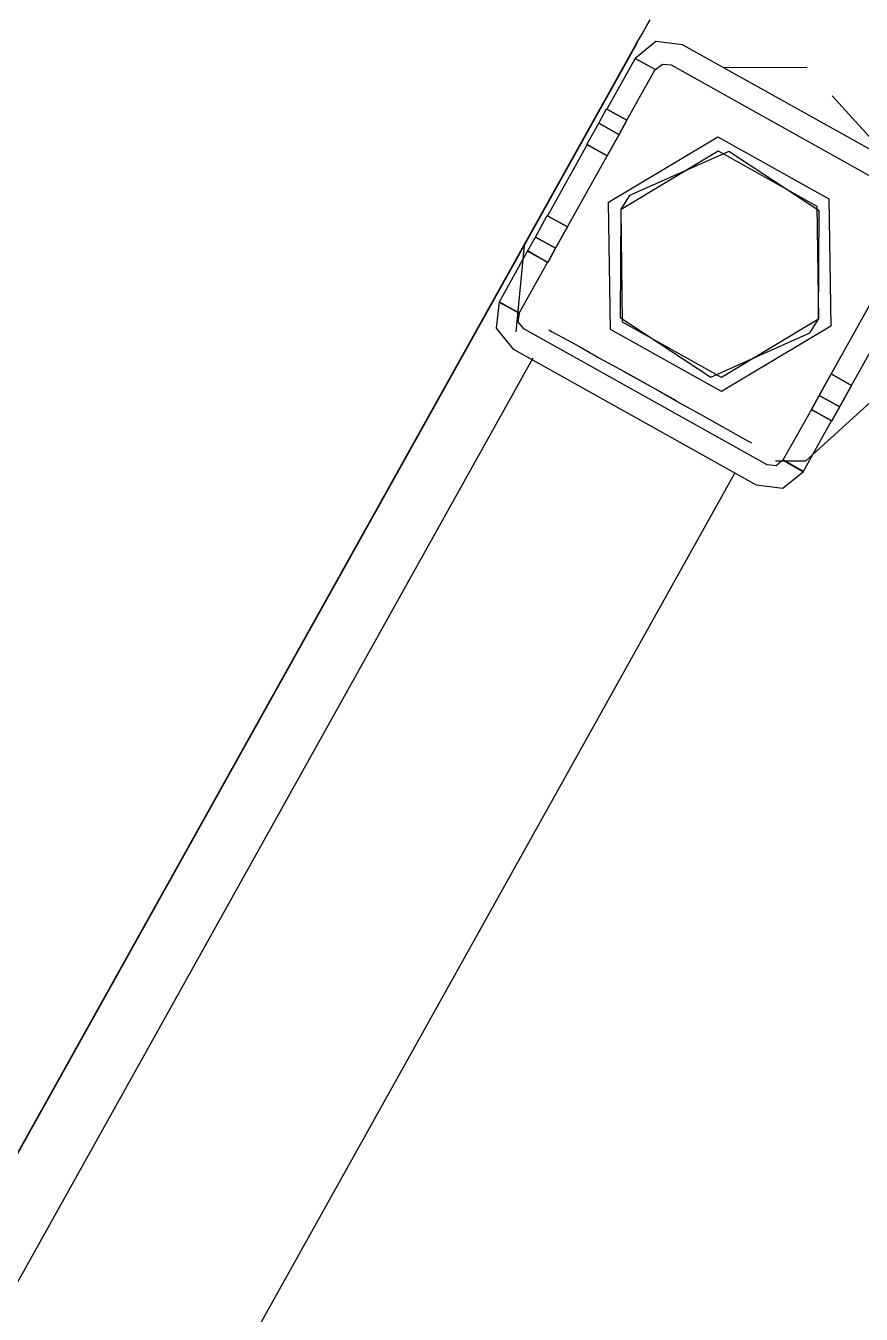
# Model space of a CAD drawing. Header units: metres. Extents: x 2.3 to 42.8, y 0.9 to 31.9.
# Drawn here: x 23.83227 to 23.8606, y 15.09806 to 15.14174 of the extents above; entities that cross this region are included whole.
import ezdxf

# ---------------------------------------------------------------- set-up
doc = ezdxf.new("R2010")
doc.units = ezdxf.units.M
doc.layers.add('PARETI_STRUTTURE', color=7, linetype='Continuous')

msp = doc.modelspace()

# ---------------------------------------------------------------- linework, layer by layer
at = {"layer": 'PARETI_STRUTTURE'}
for points in [[(23.759395, 14.973419), (23.759492, 14.973585), (23.759617, 14.973794), (23.759756, 14.974044), (23.759895, 14.974308), (23.760048, 14.974585), (23.760187, 14.974835), (23.760312, 14.975044), (23.760395, 14.97521), (23.760451, 14.975308), (23.760478, 14.975349), (23.760492, 14.975363), (23.76052, 14.975433), (23.76059, 14.975544), (23.760673, 14.975697), (23.760756, 14.975849), (23.760853, 14.97603), (23.852992, 15.141169), (23.853159, 15.141447), (23.853312, 15.141724), (23.853437, 15.141947)], [(23.852966, 15.141111), (23.760855, 14.976013)], [(23.852616, 15.140484), (23.7612, 14.976637)], [(23.858758, 15.140315), (23.855911, 15.140329)], [(23.861656, 15.137122), (23.859615, 15.139372)], [(23.851296, 15.137713), (23.851699, 15.138436), (23.851963, 15.138922)], [(23.851296, 15.137713), (23.851699, 15.138436), (23.851963, 15.138922)], [(23.851296, 15.137713), (23.851699, 15.138436), (23.851963, 15.138922)], [(23.851296, 15.137713), (23.851699, 15.138436), (23.851963, 15.138922)], [(23.851296, 15.137713), (23.851699, 15.138436), (23.851963, 15.138922)], [(23.851296, 15.137713), (23.851699, 15.138436), (23.851963, 15.138922)], [(23.851296, 15.137713), (23.851699, 15.138436), (23.851963, 15.138922)], [(23.851296, 15.137713), (23.851699, 15.138436), (23.851963, 15.138922)], [(23.851296, 15.137713), (23.851699, 15.138436), (23.851963, 15.138922)], [(23.851296, 15.137713), (23.851699, 15.138436), (23.851963, 15.138922)], [(23.851296, 15.137713), (23.851699, 15.138436), (23.851963, 15.138922)], [(23.851296, 15.137713), (23.851699, 15.138436), (23.851963, 15.138922)], [(23.851296, 15.137713), (23.851699, 15.138436), (23.851963, 15.138922)], [(23.851296, 15.137713), (23.851699, 15.138436), (23.851963, 15.138922)], [(23.851296, 15.137713), (23.851699, 15.138436), (23.851963, 15.138922)], [(23.851296, 15.137713), (23.851699, 15.138436), (23.851963, 15.138922)], [(23.851296, 15.137713), (23.851699, 15.138436), (23.851963, 15.138922)], [(23.851296, 15.137713), (23.851699, 15.138436), (23.851963, 15.138922)], [(23.851296, 15.137713), (23.851699, 15.138436), (23.851963, 15.138922)], [(23.851296, 15.137713), (23.851699, 15.138436), (23.851963, 15.138922)], [(23.851296, 15.137713), (23.851699, 15.138436), (23.851963, 15.138922)], [(23.851296, 15.137713), (23.851699, 15.138436), (23.851963, 15.138922)], [(23.851296, 15.137713), (23.851699, 15.138436), (23.851963, 15.138922)], [(23.851296, 15.137713), (23.851699, 15.138436), (23.851963, 15.138922)], [(23.851296, 15.137713), (23.851699, 15.138436), (23.851963, 15.138922)], [(23.851296, 15.137713), (23.851699, 15.138436), (23.851963, 15.138922)], [(23.851296, 15.137713), (23.851699, 15.138436), (23.851963, 15.138922)], [(23.851296, 15.137713), (23.851699, 15.138436), (23.851963, 15.138922)], [(23.851296, 15.137713), (23.851699, 15.138436), (23.851963, 15.138922)], [(23.851296, 15.137713), (23.851699, 15.138436), (23.851963, 15.138922)], [(23.851296, 15.137713), (23.851699, 15.138436), (23.851963, 15.138922)], [(23.851296, 15.137713), (23.851699, 15.138436), (23.851963, 15.138922)], [(23.851296, 15.137713), (23.851699, 15.138436), (23.851963, 15.138922)], [(23.851296, 15.137713), (23.851699, 15.138436), (23.851963, 15.138922)], [(23.851296, 15.137713), (23.851699, 15.138436), (23.851963, 15.138922)], [(23.851296, 15.137713), (23.851699, 15.138436), (23.851963, 15.138922)], [(23.851296, 15.137713), (23.851699, 15.138436), (23.851963, 15.138922)], [(23.851296, 15.137713), (23.851699, 15.138436), (23.851963, 15.138922)], [(23.851296, 15.137713), (23.851699, 15.138436), (23.851963, 15.138922)], [(23.851296, 15.137713), (23.851699, 15.138436), (23.851963, 15.138922)], [(23.851296, 15.137713), (23.851699, 15.138436), (23.851963, 15.138922)], [(23.851296, 15.137713), (23.851699, 15.138436), (23.851963, 15.138922)], [(23.851296, 15.137713), (23.851699, 15.138436), (23.851963, 15.138922)], [(23.851296, 15.137713), (23.851699, 15.138436), (23.851963, 15.138922)], [(23.851296, 15.137713), (23.851699, 15.138436), (23.851963, 15.138922)], [(23.851296, 15.137713), (23.851699, 15.138436), (23.851963, 15.138922)], [(23.851296, 15.137713), (23.851699, 15.138436), (23.851963, 15.138922)], [(23.851296, 15.137713), (23.851699, 15.138436), (23.851963, 15.138922)], [(23.851296, 15.137713), (23.851699, 15.138436), (23.851963, 15.138922)], [(23.851296, 15.137713), (23.851699, 15.138436), (23.851963, 15.138922)], [(23.851296, 15.137713), (23.851699, 15.138436), (23.851963, 15.138922)], [(23.851296, 15.137713), (23.851699, 15.138436), (23.851963, 15.138922)], [(23.851296, 15.137713), (23.851699, 15.138436), (23.851963, 15.138922)], [(23.851296, 15.137713), (23.851699, 15.138436), (23.851963, 15.138922)], [(23.851967, 15.138917), (23.852648, 15.138542)], [(23.851967, 15.138917), (23.852648, 15.138542)], [(23.851967, 15.138917), (23.852648, 15.138542)], [(23.851967, 15.138917), (23.852648, 15.138542)], [(23.851967, 15.138917), (23.852648, 15.138542)], [(23.851967, 15.138917), (23.852648, 15.138542)], [(23.851967, 15.138917), (23.852648, 15.138542)], [(23.851967, 15.138917), (23.852648, 15.138542)], [(23.851967, 15.138917), (23.852648, 15.138542)], [(23.851967, 15.138917), (23.852648, 15.138542)], [(23.851967, 15.138917), (23.852648, 15.138542)], [(23.851967, 15.138917), (23.852648, 15.138542)], [(23.851967, 15.138917), (23.852648, 15.138542)], [(23.851967, 15.138917), (23.852648, 15.138542)], [(23.851967, 15.138917), (23.852648, 15.138542)], [(23.851967, 15.138917), (23.852648, 15.138542)], [(23.851967, 15.138917), (23.852648, 15.138542)], [(23.851967, 15.138917), (23.852648, 15.138542)], [(23.851967, 15.138917), (23.852648, 15.138542)], [(23.851967, 15.138917), (23.852648, 15.138542)], [(23.851967, 15.138917), (23.852648, 15.138542)], [(23.851967, 15.138917), (23.852648, 15.138542)], [(23.851967, 15.138917), (23.852648, 15.138542)], [(23.851967, 15.138917), (23.852648, 15.138542)], [(23.851967, 15.138917), (23.852648, 15.138542)], [(23.851967, 15.138917), (23.852648, 15.138542)], [(23.851967, 15.138917), (23.852648, 15.138542)], [(23.851967, 15.138917), (23.852648, 15.138542)], [(23.851967, 15.138917), (23.852648, 15.138542)], [(23.851967, 15.138917), (23.852648, 15.138542)], [(23.851967, 15.138917), (23.852648, 15.138542)], [(23.851967, 15.138917), (23.852648, 15.138542)], [(23.851967, 15.138917), (23.852648, 15.138542)], [(23.851967, 15.138917), (23.852648, 15.138542)], [(23.851967, 15.138917), (23.852648, 15.138542)], [(23.851967, 15.138917), (23.852648, 15.138542)], [(23.851967, 15.138917), (23.852648, 15.138542)], [(23.851967, 15.138917), (23.852648, 15.138542)], [(23.851967, 15.138917), (23.852648, 15.138542)], [(23.851967, 15.138917), (23.852648, 15.138542)], [(23.851967, 15.138917), (23.852648, 15.138542)], [(23.851967, 15.138917), (23.852648, 15.138542)], [(23.851967, 15.138917), (23.852648, 15.138542)], [(23.851967, 15.138917), (23.852648, 15.138542)], [(23.851967, 15.138917), (23.852648, 15.138542)], [(23.851967, 15.138917), (23.852648, 15.138542)], [(23.851967, 15.138917), (23.852648, 15.138542)], [(23.851967, 15.138917), (23.852648, 15.138542)], [(23.851967, 15.138917), (23.852648, 15.138542)], [(23.851967, 15.138917), (23.852648, 15.138542)], [(23.851698, 15.138436), (23.852379, 15.138061)], [(23.851698, 15.138436), (23.852379, 15.138061)], [(23.851698, 15.138436), (23.852379, 15.138061)], [(23.851698, 15.138436), (23.852379, 15.138061)], [(23.851698, 15.138436), (23.852379, 15.138061)], [(23.851698, 15.138436), (23.852379, 15.138061)], [(23.851698, 15.138436), (23.852379, 15.138061)], [(23.851698, 15.138436), (23.852379, 15.138061)], [(23.851698, 15.138436), (23.852379, 15.138061)], [(23.851698, 15.138436), (23.852379, 15.138061)], [(23.851698, 15.138436), (23.852379, 15.138061)], [(23.851698, 15.138436), (23.852379, 15.138061)], [(23.851698, 15.138436), (23.852379, 15.138061)], [(23.851698, 15.138436), (23.852379, 15.138061)], [(23.851698, 15.138436), (23.852379, 15.138061)], [(23.851698, 15.138436), (23.852379, 15.138061)], [(23.851698, 15.138436), (23.852379, 15.138061)], [(23.851698, 15.138436), (23.852379, 15.138061)], [(23.851698, 15.138436), (23.852379, 15.138061)], [(23.851698, 15.138436), (23.852379, 15.138061)], [(23.851698, 15.138436), (23.852379, 15.138061)], [(23.851698, 15.138436), (23.852379, 15.138061)], [(23.851698, 15.138436), (23.852379, 15.138061)], [(23.851698, 15.138436), (23.852379, 15.138061)], [(23.851698, 15.138436), (23.852379, 15.138061)], [(23.851698, 15.138436), (23.852379, 15.138061)], [(23.851698, 15.138436), (23.852379, 15.138061)], [(23.851698, 15.138436), (23.852379, 15.138061)], [(23.851698, 15.138436), (23.852379, 15.138061)], [(23.851698, 15.138436), (23.852379, 15.138061)], [(23.851698, 15.138436), (23.852379, 15.138061)], [(23.851698, 15.138436), (23.852379, 15.138061)], [(23.851698, 15.138436), (23.852379, 15.138061)], [(23.851698, 15.138436), (23.852379, 15.138061)], [(23.851698, 15.138436), (23.852379, 15.138061)], [(23.851698, 15.138436), (23.852379, 15.138061)], [(23.851698, 15.138436), (23.852379, 15.138061)], [(23.851698, 15.138436), (23.852379, 15.138061)], [(23.851698, 15.138436), (23.852379, 15.138061)], [(23.851698, 15.138436), (23.852379, 15.138061)], [(23.851698, 15.138436), (23.852379, 15.138061)], [(23.851698, 15.138436), (23.852379, 15.138061)], [(23.851698, 15.138436), (23.852379, 15.138061)], [(23.851698, 15.138436), (23.852379, 15.138061)], [(23.851698, 15.138436), (23.852379, 15.138061)], [(23.851698, 15.138436), (23.852379, 15.138061)], [(23.851698, 15.138436), (23.852379, 15.138061)], [(23.851698, 15.138436), (23.852379, 15.138061)], [(23.851698, 15.138436), (23.852379, 15.138061)], [(23.851698, 15.138436), (23.852379, 15.138061)], [(23.851698, 15.138436), (23.852379, 15.138061)], [(23.851698, 15.138436), (23.852379, 15.138061)], [(23.851698, 15.138436), (23.852379, 15.138061)], [(23.851698, 15.138436), (23.852379, 15.138061)], [(23.851698, 15.138436), (23.852379, 15.138061)], [(23.851698, 15.138436), (23.852379, 15.138061)], [(23.851698, 15.138436), (23.852379, 15.138061)], [(23.851698, 15.138436), (23.852379, 15.138061)], [(23.851698, 15.138436), (23.852379, 15.138061)], [(23.851698, 15.138436), (23.852379, 15.138061)], [(23.851698, 15.138436), (23.852379, 15.138061)], [(23.851698, 15.138436), (23.852379, 15.138061)], [(23.851698, 15.138436), (23.852379, 15.138061)], [(23.851698, 15.138436), (23.852379, 15.138061)], [(23.851698, 15.138436), (23.852379, 15.138061)], [(23.851698, 15.138436), (23.852379, 15.138061)], [(23.851698, 15.138436), (23.852379, 15.138061)], [(23.851698, 15.138436), (23.852379, 15.138061)], [(23.851698, 15.138436), (23.852379, 15.138061)], [(23.851698, 15.138436), (23.852379, 15.138061)], [(23.851698, 15.138436), (23.852379, 15.138061)], [(23.851698, 15.138436), (23.852379, 15.138061)], [(23.851698, 15.138436), (23.852379, 15.138061)], [(23.851698, 15.138436), (23.852379, 15.138061)], [(23.851698, 15.138436), (23.852379, 15.138061)], [(23.851698, 15.138436), (23.852379, 15.138061)], [(23.851698, 15.138436), (23.852379, 15.138061)], [(23.851698, 15.138436), (23.852379, 15.138061)], [(23.851698, 15.138436), (23.852379, 15.138061)], [(23.851698, 15.138436), (23.852379, 15.138061)], [(23.851698, 15.138436), (23.852379, 15.138061)], [(23.851698, 15.138436), (23.852379, 15.138061)], [(23.851698, 15.138436), (23.852379, 15.138061)], [(23.851698, 15.138436), (23.852379, 15.138061)], [(23.851698, 15.138436), (23.852379, 15.138061)], [(23.851698, 15.138436), (23.852379, 15.138061)], [(23.851698, 15.138436), (23.852379, 15.138061)], [(23.851698, 15.138436), (23.852379, 15.138061)], [(23.851698, 15.138436), (23.852379, 15.138061)], [(23.851698, 15.138436), (23.852379, 15.138061)], [(23.851698, 15.138436), (23.852379, 15.138061)], [(23.851698, 15.138436), (23.852379, 15.138061)], [(23.851698, 15.138436), (23.852379, 15.138061)], [(23.851698, 15.138436), (23.852379, 15.138061)], [(23.851698, 15.138436), (23.852379, 15.138061)], [(23.851698, 15.138436), (23.852379, 15.138061)], [(23.851698, 15.138436), (23.852379, 15.138061)], [(23.851698, 15.138436), (23.852379, 15.138061)], [(23.851698, 15.138436), (23.852379, 15.138061)], [(23.851698, 15.138436), (23.852379, 15.138061)], [(23.851698, 15.138436), (23.852379, 15.138061)], [(23.851698, 15.138436), (23.852379, 15.138061)], [(23.851698, 15.138436), (23.852379, 15.138061)], [(23.851698, 15.138436), (23.852379, 15.138061)], [(23.852649, 15.138537), (23.852385, 15.138051), (23.851983, 15.137329)], [(23.852649, 15.138537), (23.852385, 15.138051), (23.851983, 15.137329)], [(23.852649, 15.138537), (23.852385, 15.138051), (23.851983, 15.137329)], [(23.852649, 15.138537), (23.852385, 15.138051), (23.851983, 15.137329)], [(23.852649, 15.138537), (23.852385, 15.138051), (23.851983, 15.137329)], [(23.852649, 15.138537), (23.852385, 15.138051), (23.851983, 15.137329)], [(23.852649, 15.138537), (23.852385, 15.138051), (23.851983, 15.137329)], [(23.852649, 15.138537), (23.852385, 15.138051), (23.851983, 15.137329)], [(23.852649, 15.138537), (23.852385, 15.138051), (23.851983, 15.137329)], [(23.852649, 15.138537), (23.852385, 15.138051), (23.851983, 15.137329)], [(23.852649, 15.138537), (23.852385, 15.138051), (23.851983, 15.137329)], [(23.852649, 15.138537), (23.852385, 15.138051), (23.851983, 15.137329)], [(23.852649, 15.138537), (23.852385, 15.138051), (23.851983, 15.137329)], [(23.852649, 15.138537), (23.852385, 15.138051), (23.851983, 15.137329)], [(23.852649, 15.138537), (23.852385, 15.138051), (23.851983, 15.137329)], [(23.852649, 15.138537), (23.852385, 15.138051), (23.851983, 15.137329)], [(23.852649, 15.138537), (23.852385, 15.138051), (23.851983, 15.137329)], [(23.852649, 15.138537), (23.852385, 15.138051), (23.851983, 15.137329)], [(23.852649, 15.138537), (23.852385, 15.138051), (23.851983, 15.137329)], [(23.852649, 15.138537), (23.852385, 15.138051), (23.851983, 15.137329)], [(23.852649, 15.138537), (23.852385, 15.138051), (23.851983, 15.137329)], [(23.852649, 15.138537), (23.852385, 15.138051), (23.851983, 15.137329)], [(23.852649, 15.138537), (23.852385, 15.138051), (23.851983, 15.137329)], [(23.852649, 15.138537), (23.852385, 15.138051), (23.851983, 15.137329)], [(23.852649, 15.138537), (23.852385, 15.138051), (23.851983, 15.137329)], [(23.852649, 15.138537), (23.852385, 15.138051), (23.851983, 15.137329)], [(23.852649, 15.138537), (23.852385, 15.138051), (23.851983, 15.137329)], [(23.852649, 15.138537), (23.852385, 15.138051), (23.851983, 15.137329)], [(23.852649, 15.138537), (23.852385, 15.138051), (23.851983, 15.137329)], [(23.852649, 15.138537), (23.852385, 15.138051), (23.851983, 15.137329)], [(23.852649, 15.138537), (23.852385, 15.138051), (23.851983, 15.137329)], [(23.852649, 15.138537), (23.852385, 15.138051), (23.851983, 15.137329)], [(23.852649, 15.138537), (23.852385, 15.138051), (23.851983, 15.137329)], [(23.852649, 15.138537), (23.852385, 15.138051), (23.851983, 15.137329)], [(23.852649, 15.138537), (23.852385, 15.138051), (23.851983, 15.137329)], [(23.852649, 15.138537), (23.852385, 15.138051), (23.851983, 15.137329)], [(23.852649, 15.138537), (23.852385, 15.138051), (23.851983, 15.137329)], [(23.852649, 15.138537), (23.852385, 15.138051), (23.851983, 15.137329)], [(23.852649, 15.138537), (23.852385, 15.138051), (23.851983, 15.137329)], [(23.852649, 15.138537), (23.852385, 15.138051), (23.851983, 15.137329)], [(23.852649, 15.138537), (23.852385, 15.138051), (23.851983, 15.137329)], [(23.852649, 15.138537), (23.852385, 15.138051), (23.851983, 15.137329)], [(23.852649, 15.138537), (23.852385, 15.138051), (23.851983, 15.137329)], [(23.852649, 15.138537), (23.852385, 15.138051), (23.851983, 15.137329)], [(23.852649, 15.138537), (23.852385, 15.138051), (23.851983, 15.137329)], [(23.852649, 15.138537), (23.852385, 15.138051), (23.851983, 15.137329)], [(23.852649, 15.138537), (23.852385, 15.138051), (23.851983, 15.137329)], [(23.852649, 15.138537), (23.852385, 15.138051), (23.851983, 15.137329)], [(23.852649, 15.138537), (23.852385, 15.138051), (23.851983, 15.137329)], [(23.852649, 15.138537), (23.852385, 15.138051), (23.851983, 15.137329)], [(23.851296, 15.137713), (23.851977, 15.137338)], [(23.851296, 15.137713), (23.851977, 15.137338)], [(23.851296, 15.137713), (23.851977, 15.137338)], [(23.851296, 15.137713), (23.851977, 15.137338)], [(23.851296, 15.137713), (23.851977, 15.137338)], [(23.851296, 15.137713), (23.851977, 15.137338)], [(23.851296, 15.137713), (23.851977, 15.137338)], [(23.851296, 15.137713), (23.851977, 15.137338)], [(23.851296, 15.137713), (23.851977, 15.137338)], [(23.851296, 15.137713), (23.851977, 15.137338)], [(23.851296, 15.137713), (23.851977, 15.137338)], [(23.851296, 15.137713), (23.851977, 15.137338)], [(23.851296, 15.137713), (23.851977, 15.137338)], [(23.851296, 15.137713), (23.851977, 15.137338)], [(23.851296, 15.137713), (23.851977, 15.137338)], [(23.851296, 15.137713), (23.851977, 15.137338)], [(23.851296, 15.137713), (23.851977, 15.137338)], [(23.851296, 15.137713), (23.851977, 15.137338)], [(23.851296, 15.137713), (23.851977, 15.137338)], [(23.851296, 15.137713), (23.851977, 15.137338)], [(23.851296, 15.137713), (23.851977, 15.137338)], [(23.851296, 15.137713), (23.851977, 15.137338)], [(23.851296, 15.137713), (23.851977, 15.137338)], [(23.851296, 15.137713), (23.851977, 15.137338)], [(23.851296, 15.137713), (23.851977, 15.137338)], [(23.851296, 15.137713), (23.851977, 15.137338)], [(23.851296, 15.137713), (23.851977, 15.137338)], [(23.851296, 15.137713), (23.851977, 15.137338)], [(23.851296, 15.137713), (23.851977, 15.137338)], [(23.851296, 15.137713), (23.851977, 15.137338)], [(23.851296, 15.137713), (23.851977, 15.137338)], [(23.851296, 15.137713), (23.851977, 15.137338)], [(23.851296, 15.137713), (23.851977, 15.137338)], [(23.851296, 15.137713), (23.851977, 15.137338)], [(23.851296, 15.137713), (23.851977, 15.137338)], [(23.851296, 15.137713), (23.851977, 15.137338)], [(23.851296, 15.137713), (23.851977, 15.137338)], [(23.851296, 15.137713), (23.851977, 15.137338)], [(23.851296, 15.137713), (23.851977, 15.137338)], [(23.851296, 15.137713), (23.851977, 15.137338)], [(23.851296, 15.137713), (23.851977, 15.137338)], [(23.851296, 15.137713), (23.851977, 15.137338)], [(23.851296, 15.137713), (23.851977, 15.137338)], [(23.851296, 15.137713), (23.851977, 15.137338)], [(23.851296, 15.137713), (23.851977, 15.137338)], [(23.851296, 15.137713), (23.851977, 15.137338)], [(23.851296, 15.137713), (23.851977, 15.137338)], [(23.851296, 15.137713), (23.851977, 15.137338)], [(23.851296, 15.137713), (23.851977, 15.137338)], [(23.851296, 15.137713), (23.851977, 15.137338)], [(23.857686, 15.126988), (23.858713, 15.126988), (23.862158, 15.130113), (23.862713, 15.135961)], [(23.849281, 15.134104), (23.849545, 15.134576), (23.849948, 15.135312)], [(23.849281, 15.134104), (23.849545, 15.134576), (23.849948, 15.135312)], [(23.849281, 15.134104), (23.849545, 15.134576), (23.849948, 15.135312)], [(23.849281, 15.134104), (23.849545, 15.134576), (23.849948, 15.135312)], [(23.849281, 15.134104), (23.849545, 15.134576), (23.849948, 15.135312)], [(23.849281, 15.134104), (23.849545, 15.134576), (23.849948, 15.135312)], [(23.849281, 15.134104), (23.849545, 15.134576), (23.849948, 15.135312)], [(23.849281, 15.134104), (23.849545, 15.134576), (23.849948, 15.135312)], [(23.849281, 15.134104), (23.849545, 15.134576), (23.849948, 15.135312)], [(23.849281, 15.134104), (23.849545, 15.134576), (23.849948, 15.135312)], [(23.849281, 15.134104), (23.849545, 15.134576), (23.849948, 15.135312)], [(23.849281, 15.134104), (23.849545, 15.134576), (23.849948, 15.135312)], [(23.849281, 15.134104), (23.849545, 15.134576), (23.849948, 15.135312)], [(23.849281, 15.134104), (23.849545, 15.134576), (23.849948, 15.135312)], [(23.849281, 15.134104), (23.849545, 15.134576), (23.849948, 15.135312)], [(23.849281, 15.134104), (23.849545, 15.134576), (23.849948, 15.135312)], [(23.849281, 15.134104), (23.849545, 15.134576), (23.849948, 15.135312)], [(23.849281, 15.134104), (23.849545, 15.134576), (23.849948, 15.135312)], [(23.849281, 15.134104), (23.849545, 15.134576), (23.849948, 15.135312)], [(23.849281, 15.134104), (23.849545, 15.134576), (23.849948, 15.135312)], [(23.849281, 15.134104), (23.849545, 15.134576), (23.849948, 15.135312)], [(23.849281, 15.134104), (23.849545, 15.134576), (23.849948, 15.135312)], [(23.849281, 15.134104), (23.849545, 15.134576), (23.849948, 15.135312)], [(23.849281, 15.134104), (23.849545, 15.134576), (23.849948, 15.135312)], [(23.849281, 15.134104), (23.849545, 15.134576), (23.849948, 15.135312)], [(23.849281, 15.134104), (23.849545, 15.134576), (23.849948, 15.135312)], [(23.849281, 15.134104), (23.849545, 15.134576), (23.849948, 15.135312)], [(23.849281, 15.134104), (23.849545, 15.134576), (23.849948, 15.135312)], [(23.849281, 15.134104), (23.849545, 15.134576), (23.849948, 15.135312)], [(23.849281, 15.134104), (23.849545, 15.134576), (23.849948, 15.135312)], [(23.849281, 15.134104), (23.849545, 15.134576), (23.849948, 15.135312)], [(23.849281, 15.134104), (23.849545, 15.134576), (23.849948, 15.135312)], [(23.849281, 15.134104), (23.849545, 15.134576), (23.849948, 15.135312)], [(23.849281, 15.134104), (23.849545, 15.134576), (23.849948, 15.135312)], [(23.849281, 15.134104), (23.849545, 15.134576), (23.849948, 15.135312)], [(23.849281, 15.134104), (23.849545, 15.134576), (23.849948, 15.135312)], [(23.849281, 15.134104), (23.849545, 15.134576), (23.849948, 15.135312)], [(23.849281, 15.134104), (23.849545, 15.134576), (23.849948, 15.135312)], [(23.849281, 15.134104), (23.849545, 15.134576), (23.849948, 15.135312)], [(23.849281, 15.134104), (23.849545, 15.134576), (23.849948, 15.135312)], [(23.849281, 15.134104), (23.849545, 15.134576), (23.849948, 15.135312)], [(23.849281, 15.134104), (23.849545, 15.134576), (23.849948, 15.135312)], [(23.849281, 15.134104), (23.849545, 15.134576), (23.849948, 15.135312)], [(23.849281, 15.134104), (23.849545, 15.134576), (23.849948, 15.135312)], [(23.849281, 15.134104), (23.849545, 15.134576), (23.849948, 15.135312)], [(23.849281, 15.134104), (23.849545, 15.134576), (23.849948, 15.135312)], [(23.849281, 15.134104), (23.849545, 15.134576), (23.849948, 15.135312)], [(23.849281, 15.134104), (23.849545, 15.134576), (23.849948, 15.135312)], [(23.849281, 15.134104), (23.849545, 15.134576), (23.849948, 15.135312)], [(23.849281, 15.134104), (23.849545, 15.134576), (23.849948, 15.135312)], [(23.849281, 15.134104), (23.849545, 15.134576), (23.849948, 15.135312)], [(23.849281, 15.134104), (23.849545, 15.134576), (23.849948, 15.135312)], [(23.849281, 15.134104), (23.849545, 15.134576), (23.849948, 15.135312)], [(23.849281, 15.134104), (23.849545, 15.134576), (23.849948, 15.135312)], [(23.850635, 15.134927), (23.849955, 15.135302)], [(23.850635, 15.134927), (23.849955, 15.135302)], [(23.850635, 15.134927), (23.849955, 15.135302)], [(23.850635, 15.134927), (23.849955, 15.135302)], [(23.850635, 15.134927), (23.849955, 15.135302)], [(23.850635, 15.134927), (23.849955, 15.135302)], [(23.850635, 15.134927), (23.849955, 15.135302)], [(23.850635, 15.134927), (23.849955, 15.135302)], [(23.850635, 15.134927), (23.849955, 15.135302)], [(23.850635, 15.134927), (23.849955, 15.135302)], [(23.850635, 15.134927), (23.849955, 15.135302)], [(23.850635, 15.134927), (23.849955, 15.135302)], [(23.850635, 15.134927), (23.849955, 15.135302)], [(23.850635, 15.134927), (23.849955, 15.135302)], [(23.850635, 15.134927), (23.849955, 15.135302)], [(23.850635, 15.134927), (23.849955, 15.135302)], [(23.850635, 15.134927), (23.849955, 15.135302)], [(23.850635, 15.134927), (23.849955, 15.135302)], [(23.850635, 15.134927), (23.849955, 15.135302)], [(23.850635, 15.134927), (23.849955, 15.135302)], [(23.850635, 15.134927), (23.849955, 15.135302)], [(23.850635, 15.134927), (23.849955, 15.135302)], [(23.850635, 15.134927), (23.849955, 15.135302)], [(23.850635, 15.134927), (23.849955, 15.135302)], [(23.850635, 15.134927), (23.849955, 15.135302)], [(23.850635, 15.134927), (23.849955, 15.135302)], [(23.850635, 15.134927), (23.849955, 15.135302)], [(23.850635, 15.134927), (23.849955, 15.135302)], [(23.850635, 15.134927), (23.849955, 15.135302)], [(23.850635, 15.134927), (23.849955, 15.135302)], [(23.850635, 15.134927), (23.849955, 15.135302)], [(23.850635, 15.134927), (23.849955, 15.135302)], [(23.850635, 15.134927), (23.849955, 15.135302)], [(23.850635, 15.134927), (23.849955, 15.135302)], [(23.850635, 15.134927), (23.849955, 15.135302)], [(23.850635, 15.134927), (23.849955, 15.135302)], [(23.850635, 15.134927), (23.849955, 15.135302)], [(23.850635, 15.134927), (23.849955, 15.135302)], [(23.850635, 15.134927), (23.849955, 15.135302)], [(23.850635, 15.134927), (23.849955, 15.135302)], [(23.850635, 15.134927), (23.849955, 15.135302)], [(23.850635, 15.134927), (23.849955, 15.135302)], [(23.850635, 15.134927), (23.849955, 15.135302)], [(23.850635, 15.134927), (23.849955, 15.135302)], [(23.850635, 15.134927), (23.849955, 15.135302)], [(23.850635, 15.134927), (23.849955, 15.135302)], [(23.850635, 15.134927), (23.849955, 15.135302)], [(23.850635, 15.134927), (23.849955, 15.135302)], [(23.850635, 15.134927), (23.849955, 15.135302)], [(23.850635, 15.134927), (23.849955, 15.135302)], [(23.850635, 15.134927), (23.849955, 15.135302)], [(23.850635, 15.134927), (23.849955, 15.135302)], [(23.850635, 15.134927), (23.849955, 15.135302)], [(23.850635, 15.134927), (23.849955, 15.135302)], [(23.850635, 15.134927), (23.850232, 15.134205), (23.849968, 15.133719)], [(23.850635, 15.134927), (23.850232, 15.134205), (23.849968, 15.133719)], [(23.850635, 15.134927), (23.850232, 15.134205), (23.849968, 15.133719)], [(23.850635, 15.134927), (23.850232, 15.134205), (23.849968, 15.133719)], [(23.850635, 15.134927), (23.850232, 15.134205), (23.849968, 15.133719)], [(23.850635, 15.134927), (23.850232, 15.134205), (23.849968, 15.133719)], [(23.850635, 15.134927), (23.850232, 15.134205), (23.849968, 15.133719)], [(23.850635, 15.134927), (23.850232, 15.134205), (23.849968, 15.133719)], [(23.850635, 15.134927), (23.850232, 15.134205), (23.849968, 15.133719)], [(23.850635, 15.134927), (23.850232, 15.134205), (23.849968, 15.133719)], [(23.850635, 15.134927), (23.850232, 15.134205), (23.849968, 15.133719)], [(23.850635, 15.134927), (23.850232, 15.134205), (23.849968, 15.133719)], [(23.850635, 15.134927), (23.850232, 15.134205), (23.849968, 15.133719)], [(23.850635, 15.134927), (23.850232, 15.134205), (23.849968, 15.133719)], [(23.850635, 15.134927), (23.850232, 15.134205), (23.849968, 15.133719)], [(23.850635, 15.134927), (23.850232, 15.134205), (23.849968, 15.133719)], [(23.850635, 15.134927), (23.850232, 15.134205), (23.849968, 15.133719)], [(23.850635, 15.134927), (23.850232, 15.134205), (23.849968, 15.133719)], [(23.850635, 15.134927), (23.850232, 15.134205), (23.849968, 15.133719)], [(23.850635, 15.134927), (23.850232, 15.134205), (23.849968, 15.133719)], [(23.850635, 15.134927), (23.850232, 15.134205), (23.849968, 15.133719)], [(23.850635, 15.134927), (23.850232, 15.134205), (23.849968, 15.133719)], [(23.850635, 15.134927), (23.850232, 15.134205), (23.849968, 15.133719)], [(23.850635, 15.134927), (23.850232, 15.134205), (23.849968, 15.133719)], [(23.850635, 15.134927), (23.850232, 15.134205), (23.849968, 15.133719)], [(23.850635, 15.134927), (23.850232, 15.134205), (23.849968, 15.133719)], [(23.850635, 15.134927), (23.850232, 15.134205), (23.849968, 15.133719)], [(23.850635, 15.134927), (23.850232, 15.134205), (23.849968, 15.133719)], [(23.850635, 15.134927), (23.850232, 15.134205), (23.849968, 15.133719)], [(23.850635, 15.134927), (23.850232, 15.134205), (23.849968, 15.133719)], [(23.850635, 15.134927), (23.850232, 15.134205), (23.849968, 15.133719)], [(23.850635, 15.134927), (23.850232, 15.134205), (23.849968, 15.133719)], [(23.850635, 15.134927), (23.850232, 15.134205), (23.849968, 15.133719)], [(23.850635, 15.134927), (23.850232, 15.134205), (23.849968, 15.133719)], [(23.850635, 15.134927), (23.850232, 15.134205), (23.849968, 15.133719)], [(23.850635, 15.134927), (23.850232, 15.134205), (23.849968, 15.133719)], [(23.850635, 15.134927), (23.850232, 15.134205), (23.849968, 15.133719)], [(23.850635, 15.134927), (23.850232, 15.134205), (23.849968, 15.133719)], [(23.850635, 15.134927), (23.850232, 15.134205), (23.849968, 15.133719)], [(23.850635, 15.134927), (23.850232, 15.134205), (23.849968, 15.133719)], [(23.850635, 15.134927), (23.850232, 15.134205), (23.849968, 15.133719)], [(23.850635, 15.134927), (23.850232, 15.134205), (23.849968, 15.133719)], [(23.850635, 15.134927), (23.850232, 15.134205), (23.849968, 15.133719)], [(23.850635, 15.134927), (23.850232, 15.134205), (23.849968, 15.133719)], [(23.850635, 15.134927), (23.850232, 15.134205), (23.849968, 15.133719)], [(23.850635, 15.134927), (23.850232, 15.134205), (23.849968, 15.133719)], [(23.850635, 15.134927), (23.850232, 15.134205), (23.849968, 15.133719)], [(23.850635, 15.134927), (23.850232, 15.134205), (23.849968, 15.133719)], [(23.850635, 15.134927), (23.850232, 15.134205), (23.849968, 15.133719)], [(23.850635, 15.134927), (23.850232, 15.134205), (23.849968, 15.133719)], [(23.849548, 15.134581), (23.850228, 15.134206)], [(23.849548, 15.134581), (23.850228, 15.134206)], [(23.849548, 15.134581), (23.850228, 15.134206)], [(23.849548, 15.134581), (23.850228, 15.134206)], [(23.849548, 15.134581), (23.850228, 15.134206)], [(23.849548, 15.134581), (23.850228, 15.134206)], [(23.849548, 15.134581), (23.850228, 15.134206)], [(23.849548, 15.134581), (23.850228, 15.134206)], [(23.849548, 15.134581), (23.850228, 15.134206)], [(23.849548, 15.134581), (23.850228, 15.134206)], [(23.849548, 15.134581), (23.850228, 15.134206)], [(23.849548, 15.134581), (23.850228, 15.134206)], [(23.849548, 15.134581), (23.850228, 15.134206)], [(23.849548, 15.134581), (23.850228, 15.134206)], [(23.849548, 15.134581), (23.850228, 15.134206)], [(23.849548, 15.134581), (23.850228, 15.134206)], [(23.849548, 15.134581), (23.850228, 15.134206)], [(23.849548, 15.134581), (23.850228, 15.134206)], [(23.849548, 15.134581), (23.850228, 15.134206)], [(23.849548, 15.134581), (23.850228, 15.134206)], [(23.849548, 15.134581), (23.850228, 15.134206)], [(23.849548, 15.134581), (23.850228, 15.134206)], [(23.849548, 15.134581), (23.850228, 15.134206)], [(23.849548, 15.134581), (23.850228, 15.134206)], [(23.849548, 15.134581), (23.850228, 15.134206)], [(23.849548, 15.134581), (23.850228, 15.134206)], [(23.849548, 15.134581), (23.850228, 15.134206)], [(23.849548, 15.134581), (23.850228, 15.134206)], [(23.849548, 15.134581), (23.850228, 15.134206)], [(23.849548, 15.134581), (23.850228, 15.134206)], [(23.849548, 15.134581), (23.850228, 15.134206)], [(23.849548, 15.134581), (23.850228, 15.134206)], [(23.849548, 15.134581), (23.850228, 15.134206)], [(23.849548, 15.134581), (23.850228, 15.134206)], [(23.849548, 15.134581), (23.850228, 15.134206)], [(23.849548, 15.134581), (23.850228, 15.134206)], [(23.849548, 15.134581), (23.850228, 15.134206)], [(23.849548, 15.134581), (23.850228, 15.134206)], [(23.849548, 15.134581), (23.850228, 15.134206)], [(23.849548, 15.134581), (23.850228, 15.134206)], [(23.849548, 15.134581), (23.850228, 15.134206)], [(23.849548, 15.134581), (23.850228, 15.134206)], [(23.849548, 15.134581), (23.850228, 15.134206)], [(23.849548, 15.134581), (23.850228, 15.134206)], [(23.849548, 15.134581), (23.850228, 15.134206)], [(23.849548, 15.134581), (23.850228, 15.134206)], [(23.849548, 15.134581), (23.850228, 15.134206)], [(23.849548, 15.134581), (23.850228, 15.134206)], [(23.849548, 15.134581), (23.850228, 15.134206)], [(23.849548, 15.134581), (23.850228, 15.134206)], [(23.849548, 15.134581), (23.850228, 15.134206)], [(23.849548, 15.134581), (23.850228, 15.134206)], [(23.849548, 15.134581), (23.850228, 15.134206)], [(23.849548, 15.134581), (23.850228, 15.134206)], [(23.849548, 15.134581), (23.850228, 15.134206)], [(23.849548, 15.134581), (23.850228, 15.134206)], [(23.849548, 15.134581), (23.850228, 15.134206)], [(23.849548, 15.134581), (23.850228, 15.134206)], [(23.849548, 15.134581), (23.850228, 15.134206)], [(23.849548, 15.134581), (23.850228, 15.134206)], [(23.849548, 15.134581), (23.850228, 15.134206)], [(23.849548, 15.134581), (23.850228, 15.134206)], [(23.849548, 15.134581), (23.850228, 15.134206)], [(23.849548, 15.134581), (23.850228, 15.134206)], [(23.849548, 15.134581), (23.850228, 15.134206)], [(23.849548, 15.134581), (23.850228, 15.134206)], [(23.849548, 15.134581), (23.850228, 15.134206)], [(23.849548, 15.134581), (23.850228, 15.134206)], [(23.849548, 15.134581), (23.850228, 15.134206)], [(23.849548, 15.134581), (23.850228, 15.134206)], [(23.849548, 15.134581), (23.850228, 15.134206)], [(23.849548, 15.134581), (23.850228, 15.134206)], [(23.849548, 15.134581), (23.850228, 15.134206)], [(23.849548, 15.134581), (23.850228, 15.134206)], [(23.849548, 15.134581), (23.850228, 15.134206)], [(23.849548, 15.134581), (23.850228, 15.134206)], [(23.849548, 15.134581), (23.850228, 15.134206)], [(23.849548, 15.134581), (23.850228, 15.134206)], [(23.849548, 15.134581), (23.850228, 15.134206)], [(23.849548, 15.134581), (23.850228, 15.134206)], [(23.849548, 15.134581), (23.850228, 15.134206)], [(23.849548, 15.134581), (23.850228, 15.134206)], [(23.849548, 15.134581), (23.850228, 15.134206)], [(23.849548, 15.134581), (23.850228, 15.134206)], [(23.849548, 15.134581), (23.850228, 15.134206)], [(23.849548, 15.134581), (23.850228, 15.134206)], [(23.849548, 15.134581), (23.850228, 15.134206)], [(23.849548, 15.134581), (23.850228, 15.134206)], [(23.849548, 15.134581), (23.850228, 15.134206)], [(23.849548, 15.134581), (23.850228, 15.134206)], [(23.849548, 15.134581), (23.850228, 15.134206)], [(23.849548, 15.134581), (23.850228, 15.134206)], [(23.849548, 15.134581), (23.850228, 15.134206)], [(23.849548, 15.134581), (23.850228, 15.134206)], [(23.849548, 15.134581), (23.850228, 15.134206)], [(23.849548, 15.134581), (23.850228, 15.134206)], [(23.849548, 15.134581), (23.850228, 15.134206)], [(23.849548, 15.134581), (23.850228, 15.134206)], [(23.849548, 15.134581), (23.850228, 15.134206)], [(23.849548, 15.134581), (23.850228, 15.134206)], [(23.849548, 15.134581), (23.850228, 15.134206)], [(23.849548, 15.134581), (23.850228, 15.134206)], [(23.849548, 15.134581), (23.850228, 15.134206)], [(23.849548, 15.134581), (23.850228, 15.134206)], [(23.849162, 15.134294), (23.848884, 15.131363)], [(23.849281, 15.134104), (23.849962, 15.133729)], [(23.849281, 15.134104), (23.849962, 15.133729)], [(23.849281, 15.134104), (23.849962, 15.133729)], [(23.849281, 15.134104), (23.849962, 15.133729)], [(23.849281, 15.134104), (23.849962, 15.133729)], [(23.849281, 15.134104), (23.849962, 15.133729)], [(23.849281, 15.134104), (23.849962, 15.133729)], [(23.849281, 15.134104), (23.849962, 15.133729)], [(23.849281, 15.134104), (23.849962, 15.133729)], [(23.849281, 15.134104), (23.849962, 15.133729)], [(23.849281, 15.134104), (23.849962, 15.133729)], [(23.849281, 15.134104), (23.849962, 15.133729)], [(23.849281, 15.134104), (23.849962, 15.133729)], [(23.849281, 15.134104), (23.849962, 15.133729)], [(23.849281, 15.134104), (23.849962, 15.133729)], [(23.849281, 15.134104), (23.849962, 15.133729)], [(23.849281, 15.134104), (23.849962, 15.133729)], [(23.849281, 15.134104), (23.849962, 15.133729)], [(23.849281, 15.134104), (23.849962, 15.133729)], [(23.849281, 15.134104), (23.849962, 15.133729)], [(23.849281, 15.134104), (23.849962, 15.133729)], [(23.849281, 15.134104), (23.849962, 15.133729)], [(23.849281, 15.134104), (23.849962, 15.133729)], [(23.849281, 15.134104), (23.849962, 15.133729)], [(23.849281, 15.134104), (23.849962, 15.133729)], [(23.849281, 15.134104), (23.849962, 15.133729)], [(23.849281, 15.134104), (23.849962, 15.133729)], [(23.849281, 15.134104), (23.849962, 15.133729)], [(23.849281, 15.134104), (23.849962, 15.133729)], [(23.849281, 15.134104), (23.849962, 15.133729)], [(23.849281, 15.134104), (23.849962, 15.133729)], [(23.849281, 15.134104), (23.849962, 15.133729)], [(23.849281, 15.134104), (23.849962, 15.133729)], [(23.849281, 15.134104), (23.849962, 15.133729)], [(23.849281, 15.134104), (23.849962, 15.133729)], [(23.849281, 15.134104), (23.849962, 15.133729)], [(23.849281, 15.134104), (23.849962, 15.133729)], [(23.849281, 15.134104), (23.849962, 15.133729)], [(23.849281, 15.134104), (23.849962, 15.133729)], [(23.849281, 15.134104), (23.849962, 15.133729)], [(23.849281, 15.134104), (23.849962, 15.133729)], [(23.849281, 15.134104), (23.849962, 15.133729)], [(23.849281, 15.134104), (23.849962, 15.133729)], [(23.849281, 15.134104), (23.849962, 15.133729)], [(23.849281, 15.134104), (23.849962, 15.133729)], [(23.849281, 15.134104), (23.849962, 15.133729)], [(23.849281, 15.134104), (23.849962, 15.133729)], [(23.849281, 15.134104), (23.849962, 15.133729)], [(23.849281, 15.134104), (23.849962, 15.133729)], [(23.849281, 15.134104), (23.849962, 15.133729)], [(23.850002, 15.131437), (23.850113, 15.131367), (23.85046, 15.131187), (23.851016, 15.130881), (23.851724, 15.130479), (23.852557, 15.13002), (23.853446, 15.12952), (23.854335, 15.12902), (23.855155, 15.128562), (23.855877, 15.128159), (23.856419, 15.127854), (23.856766, 15.127659), (23.856877, 15.127604)], [(23.849462, 15.130469), (23.766448, 14.981677)], [(23.854331, 15.129023), (23.853442, 15.129523), (23.852553, 15.130009)], [(23.858905, 15.128734), (23.859168, 15.129206), (23.859571, 15.129942)], [(23.858905, 15.128734), (23.859168, 15.129206), (23.859571, 15.129942)], [(23.858905, 15.128734), (23.859168, 15.129206), (23.859571, 15.129942)], [(23.858905, 15.128734), (23.859168, 15.129206), (23.859571, 15.129942)], [(23.858905, 15.128734), (23.859168, 15.129206), (23.859571, 15.129942)], [(23.858905, 15.128734), (23.859168, 15.129206), (23.859571, 15.129942)], [(23.858905, 15.128734), (23.859168, 15.129206), (23.859571, 15.129942)], [(23.858905, 15.128734), (23.859168, 15.129206), (23.859571, 15.129942)], [(23.858905, 15.128734), (23.859168, 15.129206), (23.859571, 15.129942)], [(23.858905, 15.128734), (23.859168, 15.129206), (23.859571, 15.129942)], [(23.858905, 15.128734), (23.859168, 15.129206), (23.859571, 15.129942)], [(23.858905, 15.128734), (23.859168, 15.129206), (23.859571, 15.129942)], [(23.858905, 15.128734), (23.859168, 15.129206), (23.859571, 15.129942)], [(23.858905, 15.128734), (23.859168, 15.129206), (23.859571, 15.129942)], [(23.858905, 15.128734), (23.859168, 15.129206), (23.859571, 15.129942)], [(23.858905, 15.128734), (23.859168, 15.129206), (23.859571, 15.129942)], [(23.858905, 15.128734), (23.859168, 15.129206), (23.859571, 15.129942)], [(23.858905, 15.128734), (23.859168, 15.129206), (23.859571, 15.129942)], [(23.858905, 15.128734), (23.859168, 15.129206), (23.859571, 15.129942)], [(23.858905, 15.128734), (23.859168, 15.129206), (23.859571, 15.129942)], [(23.858905, 15.128734), (23.859168, 15.129206), (23.859571, 15.129942)], [(23.858905, 15.128734), (23.859168, 15.129206), (23.859571, 15.129942)], [(23.858905, 15.128734), (23.859168, 15.129206), (23.859571, 15.129942)], [(23.858905, 15.128734), (23.859168, 15.129206), (23.859571, 15.129942)], [(23.858905, 15.128734), (23.859168, 15.129206), (23.859571, 15.129942)], [(23.858905, 15.128734), (23.859168, 15.129206), (23.859571, 15.129942)], [(23.858905, 15.128734), (23.859168, 15.129206), (23.859571, 15.129942)], [(23.858905, 15.128734), (23.859168, 15.129206), (23.859571, 15.129942)], [(23.858905, 15.128734), (23.859168, 15.129206), (23.859571, 15.129942)], [(23.858905, 15.128734), (23.859168, 15.129206), (23.859571, 15.129942)], [(23.858905, 15.128734), (23.859168, 15.129206), (23.859571, 15.129942)], [(23.858905, 15.128734), (23.859168, 15.129206), (23.859571, 15.129942)], [(23.858905, 15.128734), (23.859168, 15.129206), (23.859571, 15.129942)], [(23.858905, 15.128734), (23.859168, 15.129206), (23.859571, 15.129942)], [(23.858905, 15.128734), (23.859168, 15.129206), (23.859571, 15.129942)], [(23.858905, 15.128734), (23.859168, 15.129206), (23.859571, 15.129942)], [(23.858905, 15.128734), (23.859168, 15.129206), (23.859571, 15.129942)], [(23.858905, 15.128734), (23.859168, 15.129206), (23.859571, 15.129942)], [(23.858905, 15.128734), (23.859168, 15.129206), (23.859571, 15.129942)], [(23.858905, 15.128734), (23.859168, 15.129206), (23.859571, 15.129942)], [(23.858905, 15.128734), (23.859168, 15.129206), (23.859571, 15.129942)], [(23.858905, 15.128734), (23.859168, 15.129206), (23.859571, 15.129942)], [(23.858905, 15.128734), (23.859168, 15.129206), (23.859571, 15.129942)], [(23.858905, 15.128734), (23.859168, 15.129206), (23.859571, 15.129942)], [(23.858905, 15.128734), (23.859168, 15.129206), (23.859571, 15.129942)], [(23.858905, 15.128734), (23.859168, 15.129206), (23.859571, 15.129942)], [(23.858905, 15.128734), (23.859168, 15.129206), (23.859571, 15.129942)], [(23.858905, 15.128734), (23.859168, 15.129206), (23.859571, 15.129942)], [(23.858905, 15.128734), (23.859168, 15.129206), (23.859571, 15.129942)], [(23.858905, 15.128734), (23.859168, 15.129206), (23.859571, 15.129942)], [(23.859577, 15.129937), (23.860271, 15.129548)], [(23.859577, 15.129937), (23.860271, 15.129548)], [(23.859577, 15.129937), (23.860271, 15.129548)], [(23.859577, 15.129937), (23.860271, 15.129548)], [(23.859577, 15.129937), (23.860271, 15.129548)], [(23.859577, 15.129937), (23.860271, 15.129548)], [(23.859577, 15.129937), (23.860271, 15.129548)], [(23.859577, 15.129937), (23.860271, 15.129548)], [(23.859577, 15.129937), (23.860271, 15.129548)], [(23.859577, 15.129937), (23.860271, 15.129548)], [(23.859577, 15.129937), (23.860271, 15.129548)], [(23.859577, 15.129937), (23.860271, 15.129548)], [(23.859577, 15.129937), (23.860271, 15.129548)], [(23.859577, 15.129937), (23.860271, 15.129548)], [(23.859577, 15.129937), (23.860271, 15.129548)], [(23.859577, 15.129937), (23.860271, 15.129548)], [(23.859577, 15.129937), (23.860271, 15.129548)], [(23.859577, 15.129937), (23.860271, 15.129548)], [(23.859577, 15.129937), (23.860271, 15.129548)], [(23.859577, 15.129937), (23.860271, 15.129548)], [(23.859577, 15.129937), (23.860271, 15.129548)], [(23.859577, 15.129937), (23.860271, 15.129548)], [(23.859577, 15.129937), (23.860271, 15.129548)], [(23.859577, 15.129937), (23.860271, 15.129548)], [(23.859577, 15.129937), (23.860271, 15.129548)], [(23.859577, 15.129937), (23.860271, 15.129548)], [(23.859577, 15.129937), (23.860271, 15.129548)], [(23.859577, 15.129937), (23.860271, 15.129548)], [(23.859577, 15.129937), (23.860271, 15.129548)], [(23.859577, 15.129937), (23.860271, 15.129548)], [(23.859577, 15.129937), (23.860271, 15.129548)], [(23.859577, 15.129937), (23.860271, 15.129548)], [(23.859577, 15.129937), (23.860271, 15.129548)], [(23.859577, 15.129937), (23.860271, 15.129548)], [(23.859577, 15.129937), (23.860271, 15.129548)], [(23.859577, 15.129937), (23.860271, 15.129548)], [(23.859577, 15.129937), (23.860271, 15.129548)], [(23.859577, 15.129937), (23.860271, 15.129548)], [(23.859577, 15.129937), (23.860271, 15.129548)], [(23.859577, 15.129937), (23.860271, 15.129548)], [(23.859577, 15.129937), (23.860271, 15.129548)], [(23.859577, 15.129937), (23.860271, 15.129548)], [(23.859577, 15.129937), (23.860271, 15.129548)], [(23.859577, 15.129937), (23.860271, 15.129548)], [(23.859577, 15.129937), (23.860271, 15.129548)], [(23.859577, 15.129937), (23.860271, 15.129548)], [(23.859577, 15.129937), (23.860271, 15.129548)], [(23.859577, 15.129937), (23.860271, 15.129548)], [(23.859577, 15.129937), (23.860271, 15.129548)], [(23.859577, 15.129937), (23.860271, 15.129548)], [(23.859173, 15.129212), (23.859867, 15.128823)], [(23.859173, 15.129212), (23.859867, 15.128823)], [(23.859173, 15.129212), (23.859867, 15.128823)], [(23.859173, 15.129212), (23.859867, 15.128823)], [(23.859173, 15.129212), (23.859867, 15.128823)], [(23.859173, 15.129212), (23.859867, 15.128823)], [(23.859173, 15.129212), (23.859867, 15.128823)], [(23.859173, 15.129212), (23.859867, 15.128823)], [(23.859173, 15.129212), (23.859867, 15.128823)], [(23.859173, 15.129212), (23.859867, 15.128823)], [(23.859173, 15.129212), (23.859867, 15.128823)], [(23.859173, 15.129212), (23.859867, 15.128823)], [(23.859173, 15.129212), (23.859867, 15.128823)], [(23.859173, 15.129212), (23.859867, 15.128823)], [(23.859173, 15.129212), (23.859867, 15.128823)], [(23.859173, 15.129212), (23.859867, 15.128823)], [(23.859173, 15.129212), (23.859867, 15.128823)], [(23.859173, 15.129212), (23.859867, 15.128823)], [(23.859173, 15.129212), (23.859867, 15.128823)], [(23.859173, 15.129212), (23.859867, 15.128823)], [(23.859173, 15.129212), (23.859867, 15.128823)], [(23.859173, 15.129212), (23.859867, 15.128823)], [(23.859173, 15.129212), (23.859867, 15.128823)], [(23.859173, 15.129212), (23.859867, 15.128823)], [(23.859173, 15.129212), (23.859867, 15.128823)], [(23.859173, 15.129212), (23.859867, 15.128823)], [(23.859173, 15.129212), (23.859867, 15.128823)], [(23.859173, 15.129212), (23.859867, 15.128823)], [(23.859173, 15.129212), (23.859867, 15.128823)], [(23.859173, 15.129212), (23.859867, 15.128823)], [(23.859173, 15.129212), (23.859867, 15.128823)], [(23.859173, 15.129212), (23.859867, 15.128823)], [(23.859173, 15.129212), (23.859867, 15.128823)], [(23.859173, 15.129212), (23.859867, 15.128823)], [(23.859173, 15.129212), (23.859867, 15.128823)], [(23.859173, 15.129212), (23.859867, 15.128823)], [(23.859173, 15.129212), (23.859867, 15.128823)], [(23.859173, 15.129212), (23.859867, 15.128823)], [(23.859173, 15.129212), (23.859867, 15.128823)], [(23.859173, 15.129212), (23.859867, 15.128823)], [(23.859173, 15.129212), (23.859867, 15.128823)], [(23.859173, 15.129212), (23.859867, 15.128823)], [(23.859173, 15.129212), (23.859867, 15.128823)], [(23.859173, 15.129212), (23.859867, 15.128823)], [(23.859173, 15.129212), (23.859867, 15.128823)], [(23.859173, 15.129212), (23.859867, 15.128823)], [(23.859173, 15.129212), (23.859867, 15.128823)], [(23.859173, 15.129212), (23.859867, 15.128823)], [(23.859173, 15.129212), (23.859867, 15.128823)], [(23.859173, 15.129212), (23.859867, 15.128823)], [(23.859173, 15.129212), (23.859867, 15.128823)], [(23.859173, 15.129212), (23.859867, 15.128823)], [(23.859173, 15.129212), (23.859867, 15.128823)], [(23.859173, 15.129212), (23.859867, 15.128823)], [(23.859173, 15.129212), (23.859867, 15.128823)], [(23.859173, 15.129212), (23.859867, 15.128823)], [(23.859173, 15.129212), (23.859867, 15.128823)], [(23.859173, 15.129212), (23.859867, 15.128823)], [(23.859173, 15.129212), (23.859867, 15.128823)], [(23.859173, 15.129212), (23.859867, 15.128823)], [(23.859173, 15.129212), (23.859867, 15.128823)], [(23.859173, 15.129212), (23.859867, 15.128823)], [(23.859173, 15.129212), (23.859867, 15.128823)], [(23.859173, 15.129212), (23.859867, 15.128823)], [(23.859173, 15.129212), (23.859867, 15.128823)], [(23.859173, 15.129212), (23.859867, 15.128823)], [(23.859173, 15.129212), (23.859867, 15.128823)], [(23.859173, 15.129212), (23.859867, 15.128823)], [(23.859173, 15.129212), (23.859867, 15.128823)], [(23.859173, 15.129212), (23.859867, 15.128823)], [(23.859173, 15.129212), (23.859867, 15.128823)], [(23.859173, 15.129212), (23.859867, 15.128823)], [(23.859173, 15.129212), (23.859867, 15.128823)], [(23.859173, 15.129212), (23.859867, 15.128823)], [(23.859173, 15.129212), (23.859867, 15.128823)], [(23.859173, 15.129212), (23.859867, 15.128823)], [(23.859173, 15.129212), (23.859867, 15.128823)], [(23.859173, 15.129212), (23.859867, 15.128823)], [(23.859173, 15.129212), (23.859867, 15.128823)], [(23.859173, 15.129212), (23.859867, 15.128823)], [(23.859173, 15.129212), (23.859867, 15.128823)], [(23.859173, 15.129212), (23.859867, 15.128823)], [(23.859173, 15.129212), (23.859867, 15.128823)], [(23.859173, 15.129212), (23.859867, 15.128823)], [(23.859173, 15.129212), (23.859867, 15.128823)], [(23.859173, 15.129212), (23.859867, 15.128823)], [(23.859173, 15.129212), (23.859867, 15.128823)], [(23.859173, 15.129212), (23.859867, 15.128823)], [(23.859173, 15.129212), (23.859867, 15.128823)], [(23.859173, 15.129212), (23.859867, 15.128823)], [(23.859173, 15.129212), (23.859867, 15.128823)], [(23.859173, 15.129212), (23.859867, 15.128823)], [(23.859173, 15.129212), (23.859867, 15.128823)], [(23.859173, 15.129212), (23.859867, 15.128823)], [(23.859173, 15.129212), (23.859867, 15.128823)], [(23.859173, 15.129212), (23.859867, 15.128823)], [(23.859173, 15.129212), (23.859867, 15.128823)], [(23.859173, 15.129212), (23.859867, 15.128823)], [(23.859173, 15.129212), (23.859867, 15.128823)], [(23.859173, 15.129212), (23.859867, 15.128823)], [(23.859173, 15.129212), (23.859867, 15.128823)], [(23.859173, 15.129212), (23.859867, 15.128823)], [(23.859173, 15.129212), (23.859867, 15.128823)], [(23.859173, 15.129212), (23.859867, 15.128823)], [(23.860268, 15.129552), (23.859866, 15.12883), (23.859602, 15.128344)], [(23.860268, 15.129552), (23.859866, 15.12883), (23.859602, 15.128344)], [(23.860268, 15.129552), (23.859866, 15.12883), (23.859602, 15.128344)], [(23.860268, 15.129552), (23.859866, 15.12883), (23.859602, 15.128344)], [(23.860268, 15.129552), (23.859866, 15.12883), (23.859602, 15.128344)], [(23.860268, 15.129552), (23.859866, 15.12883), (23.859602, 15.128344)], [(23.860268, 15.129552), (23.859866, 15.12883), (23.859602, 15.128344)], [(23.860268, 15.129552), (23.859866, 15.12883), (23.859602, 15.128344)], [(23.860268, 15.129552), (23.859866, 15.12883), (23.859602, 15.128344)], [(23.860268, 15.129552), (23.859866, 15.12883), (23.859602, 15.128344)], [(23.860268, 15.129552), (23.859866, 15.12883), (23.859602, 15.128344)], [(23.860268, 15.129552), (23.859866, 15.12883), (23.859602, 15.128344)], [(23.860268, 15.129552), (23.859866, 15.12883), (23.859602, 15.128344)], [(23.860268, 15.129552), (23.859866, 15.12883), (23.859602, 15.128344)], [(23.860268, 15.129552), (23.859866, 15.12883), (23.859602, 15.128344)], [(23.860268, 15.129552), (23.859866, 15.12883), (23.859602, 15.128344)], [(23.860268, 15.129552), (23.859866, 15.12883), (23.859602, 15.128344)], [(23.860268, 15.129552), (23.859866, 15.12883), (23.859602, 15.128344)], [(23.860268, 15.129552), (23.859866, 15.12883), (23.859602, 15.128344)], [(23.860268, 15.129552), (23.859866, 15.12883), (23.859602, 15.128344)], [(23.860268, 15.129552), (23.859866, 15.12883), (23.859602, 15.128344)], [(23.860268, 15.129552), (23.859866, 15.12883), (23.859602, 15.128344)], [(23.860268, 15.129552), (23.859866, 15.12883), (23.859602, 15.128344)], [(23.860268, 15.129552), (23.859866, 15.12883), (23.859602, 15.128344)], [(23.860268, 15.129552), (23.859866, 15.12883), (23.859602, 15.128344)], [(23.860268, 15.129552), (23.859866, 15.12883), (23.859602, 15.128344)], [(23.860268, 15.129552), (23.859866, 15.12883), (23.859602, 15.128344)], [(23.860268, 15.129552), (23.859866, 15.12883), (23.859602, 15.128344)], [(23.860268, 15.129552), (23.859866, 15.12883), (23.859602, 15.128344)], [(23.860268, 15.129552), (23.859866, 15.12883), (23.859602, 15.128344)], [(23.860268, 15.129552), (23.859866, 15.12883), (23.859602, 15.128344)], [(23.860268, 15.129552), (23.859866, 15.12883), (23.859602, 15.128344)], [(23.860268, 15.129552), (23.859866, 15.12883), (23.859602, 15.128344)], [(23.860268, 15.129552), (23.859866, 15.12883), (23.859602, 15.128344)], [(23.860268, 15.129552), (23.859866, 15.12883), (23.859602, 15.128344)], [(23.860268, 15.129552), (23.859866, 15.12883), (23.859602, 15.128344)], [(23.860268, 15.129552), (23.859866, 15.12883), (23.859602, 15.128344)], [(23.860268, 15.129552), (23.859866, 15.12883), (23.859602, 15.128344)], [(23.860268, 15.129552), (23.859866, 15.12883), (23.859602, 15.128344)], [(23.860268, 15.129552), (23.859866, 15.12883), (23.859602, 15.128344)], [(23.860268, 15.129552), (23.859866, 15.12883), (23.859602, 15.128344)], [(23.860268, 15.129552), (23.859866, 15.12883), (23.859602, 15.128344)], [(23.860268, 15.129552), (23.859866, 15.12883), (23.859602, 15.128344)], [(23.860268, 15.129552), (23.859866, 15.12883), (23.859602, 15.128344)], [(23.860268, 15.129552), (23.859866, 15.12883), (23.859602, 15.128344)], [(23.860268, 15.129552), (23.859866, 15.12883), (23.859602, 15.128344)], [(23.860268, 15.129552), (23.859866, 15.12883), (23.859602, 15.128344)], [(23.860268, 15.129552), (23.859866, 15.12883), (23.859602, 15.128344)], [(23.860268, 15.129552), (23.859866, 15.12883), (23.859602, 15.128344)], [(23.860268, 15.129552), (23.859866, 15.12883), (23.859602, 15.128344)], [(23.859596, 15.128348), (23.858902, 15.128737)], [(23.859596, 15.128348), (23.858902, 15.128737)], [(23.859596, 15.128348), (23.858902, 15.128737)], [(23.859596, 15.128348), (23.858902, 15.128737)], [(23.859596, 15.128348), (23.858902, 15.128737)], [(23.859596, 15.128348), (23.858902, 15.128737)], [(23.859596, 15.128348), (23.858902, 15.128737)], [(23.859596, 15.128348), (23.858902, 15.128737)], [(23.859596, 15.128348), (23.858902, 15.128737)], [(23.859596, 15.128348), (23.858902, 15.128737)], [(23.859596, 15.128348), (23.858902, 15.128737)], [(23.859596, 15.128348), (23.858902, 15.128737)], [(23.859596, 15.128348), (23.858902, 15.128737)], [(23.859596, 15.128348), (23.858902, 15.128737)], [(23.859596, 15.128348), (23.858902, 15.128737)], [(23.859596, 15.128348), (23.858902, 15.128737)], [(23.859596, 15.128348), (23.858902, 15.128737)], [(23.859596, 15.128348), (23.858902, 15.128737)], [(23.859596, 15.128348), (23.858902, 15.128737)], [(23.859596, 15.128348), (23.858902, 15.128737)], [(23.859596, 15.128348), (23.858902, 15.128737)], [(23.859596, 15.128348), (23.858902, 15.128737)], [(23.859596, 15.128348), (23.858902, 15.128737)], [(23.859596, 15.128348), (23.858902, 15.128737)], [(23.859596, 15.128348), (23.858902, 15.128737)], [(23.859596, 15.128348), (23.858902, 15.128737)], [(23.859596, 15.128348), (23.858902, 15.128737)], [(23.859596, 15.128348), (23.858902, 15.128737)], [(23.859596, 15.128348), (23.858902, 15.128737)], [(23.859596, 15.128348), (23.858902, 15.128737)], [(23.859596, 15.128348), (23.858902, 15.128737)], [(23.859596, 15.128348), (23.858902, 15.128737)], [(23.859596, 15.128348), (23.858902, 15.128737)], [(23.859596, 15.128348), (23.858902, 15.128737)], [(23.859596, 15.128348), (23.858902, 15.128737)], [(23.859596, 15.128348), (23.858902, 15.128737)], [(23.859596, 15.128348), (23.858902, 15.128737)], [(23.859596, 15.128348), (23.858902, 15.128737)], [(23.859596, 15.128348), (23.858902, 15.128737)], [(23.859596, 15.128348), (23.858902, 15.128737)], [(23.859596, 15.128348), (23.858902, 15.128737)], [(23.859596, 15.128348), (23.858902, 15.128737)], [(23.859596, 15.128348), (23.858902, 15.128737)], [(23.859596, 15.128348), (23.858902, 15.128737)], [(23.859596, 15.128348), (23.858902, 15.128737)], [(23.859596, 15.128348), (23.858902, 15.128737)], [(23.859596, 15.128348), (23.858902, 15.128737)], [(23.859596, 15.128348), (23.858902, 15.128737)], [(23.859596, 15.128348), (23.858902, 15.128737)], [(23.859596, 15.128348), (23.858902, 15.128737)], [(23.773334, 14.977868), (23.856306, 15.126576)]]:
    msp.add_lwpolyline(points, dxfattribs=at)
for points in [[(23.760855, 14.976037), (23.852993, 15.141162)], [(23.760855, 14.976037), (23.852993, 15.141162)], [(23.760855, 14.976013), (23.852966, 15.141111)], [(23.760855, 14.976013), (23.852966, 15.141111)], [(23.863244, 15.134886), (23.863355, 15.135788), (23.862786, 15.136497), (23.854536, 15.141094), (23.853633, 15.141205), (23.852925, 15.140636), (23.853619, 15.140261), (23.853855, 15.140441), (23.854147, 15.140413), (23.862397, 15.135802), (23.862591, 15.135566), (23.86255, 15.135274)], [(23.851983, 15.137329), (23.852385, 15.138051), (23.852649, 15.138537), (23.853608, 15.140259), (23.852927, 15.140634), (23.851969, 15.138912), (23.852649, 15.138537), (23.852385, 15.138051)], [(23.7612, 14.976637), (23.852616, 15.140484)], [(23.7612, 14.976637), (23.852616, 15.140484)], [(23.852648, 15.138542), (23.851967, 15.138917)], [(23.852648, 15.138542), (23.851967, 15.138917)], [(23.852379, 15.138061), (23.851698, 15.138436)], [(23.852379, 15.138061), (23.851698, 15.138436)], [(23.851983, 15.137329), (23.852385, 15.138051), (23.852649, 15.138537), (23.852385, 15.138051)], [(23.859567, 15.131556), (23.855859, 15.129348), (23.852095, 15.131445), (23.852026, 15.135765), (23.855734, 15.137973), (23.859498, 15.135876)], [(23.850635, 15.134927), (23.851982, 15.13733), (23.851302, 15.137719), (23.849955, 15.135302)], [(23.851977, 15.137338), (23.851296, 15.137713)], [(23.851977, 15.137338), (23.851296, 15.137713)], [(23.852449, 15.135527), (23.852421, 15.131847), (23.855491, 15.129833), (23.858852, 15.131333), (23.859144, 15.131791), (23.859171, 15.135472), (23.856102, 15.137485), (23.852741, 15.135985)], [(23.859145, 15.131791), (23.855854, 15.129819), (23.852506, 15.131694), (23.852451, 15.135527), (23.855742, 15.137499), (23.85909, 15.135624)], [(23.849968, 15.133719), (23.850232, 15.134205), (23.850635, 15.134927), (23.850232, 15.134205)], [(23.849968, 15.133719), (23.850232, 15.134205), (23.850635, 15.134927), (23.850232, 15.134205)], [(23.850228, 15.134206), (23.849548, 15.134581)], [(23.850228, 15.134206), (23.849548, 15.134581)], [(23.849001, 15.131997), (23.849959, 15.133719), (23.849278, 15.134108), (23.84832, 15.132372)], [(23.849962, 15.133729), (23.849281, 15.134104)], [(23.849962, 15.133729), (23.849281, 15.134104)], [(23.857031, 15.126174), (23.857934, 15.126063), (23.858642, 15.126633), (23.857948, 15.127022), (23.857712, 15.126827), (23.857406, 15.126855), (23.849156, 15.131466), (23.848962, 15.131702), (23.849003, 15.131994), (23.848323, 15.132383), (23.848212, 15.131494), (23.848781, 15.130785)], [(23.860268, 15.129552), (23.861616, 15.131955), (23.860921, 15.132344), (23.859574, 15.129941)], [(23.859571, 15.129942), (23.859168, 15.129206), (23.858905, 15.128734), (23.859168, 15.129206)], [(23.859571, 15.129942), (23.859168, 15.129206), (23.858905, 15.128734), (23.859168, 15.129206)], [(23.860271, 15.129548), (23.859577, 15.129937)], [(23.860271, 15.129548), (23.859577, 15.129937)], [(23.859867, 15.128823), (23.859173, 15.129212)], [(23.859867, 15.128823), (23.859173, 15.129212)], [(23.859602, 15.128344), (23.859866, 15.12883), (23.860268, 15.129552), (23.859866, 15.12883)], [(23.859602, 15.128344), (23.859866, 15.12883), (23.860268, 15.129552), (23.859866, 15.12883)], [(23.858632, 15.126622), (23.859591, 15.128344), (23.85891, 15.128733), (23.857938, 15.127011)], [(23.858902, 15.128737), (23.859596, 15.128348)], [(23.858902, 15.128737), (23.859596, 15.128348)]]:
    msp.add_lwpolyline(points, close=True, dxfattribs=at)

doc.saveas('drawing.dxf')
